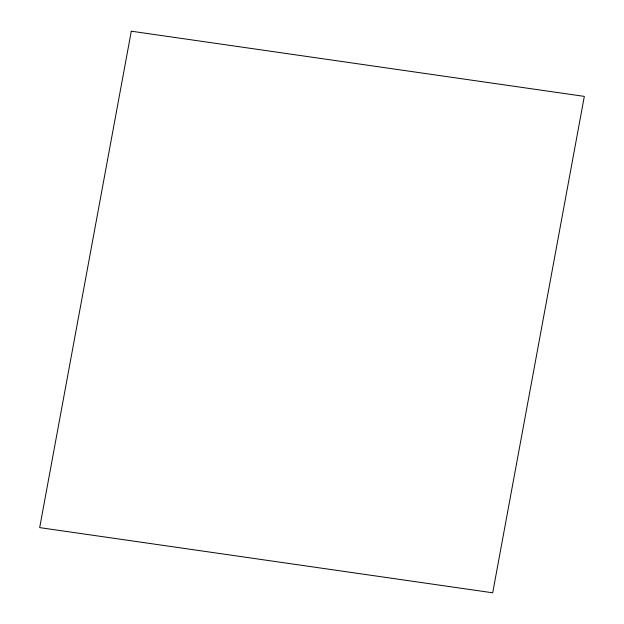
<?xml version="1.0" encoding="UTF-8"?>
<svg xmlns="http://www.w3.org/2000/svg" width="624" height="624" viewBox="0 0 624 624"><rect width="100%" height="100%" fill="white"/><g stroke="black" fill="none" stroke-linecap="round" stroke-linejoin="round"><path stroke-width="0.94" d="M131.297 31.2L39.671 527.615L492.703 592.8L584.329 96.385L131.297 31.2"/></g></svg>
